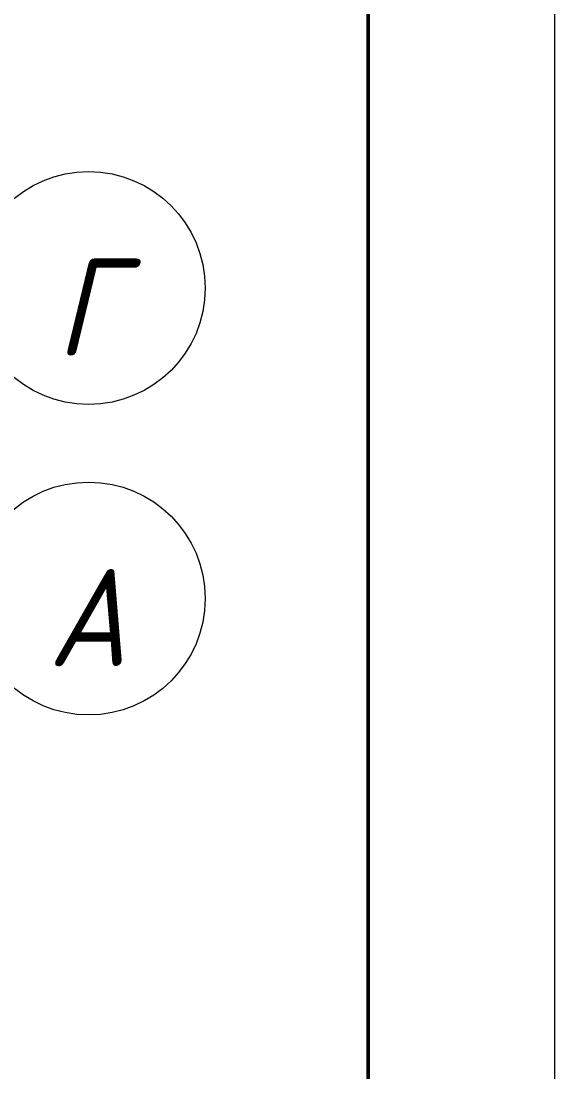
# Model space of a CAD drawing. Header units: millimetres. Extents: x 5993 to 95364, y 87345 to 145529.
# Drawn here: x 50437 to 52003, y 112561 to 115646 of the extents above; entities that cross this region are included whole.
import ezdxf
from ezdxf.enums import TextEntityAlignment as Align

# ---------------------------------------------------------------- set-up
doc = ezdxf.new("R2010")
doc.units = ezdxf.units.MM
doc.layers.add('S-GRID-____-IDEN', color=7, linetype='Continuous', lineweight=9)
doc.styles.add('ISOCPEUR_I', font='isocpeui.ttf', dxfattribs={"height": 300})
doc.styles.get("Standard").update_dxf_attribs({"font": 'arial.ttf'})
doc.styles.add('СПДС', font='isocpeur.ttf', dxfattribs={"width": 0.9})

# ---------------------------------------------------------------- blocks, each defined once
blk = doc.blocks.new('*U61')
at = {"lineweight": 0}
blk.add_lwpolyline([(-415, -5), (5, -5), (5, 292), (-415, 292)], close=True, dxfattribs=at)
at = {"color": 0, "linetype": 'Continuous', "lineweight": 50}
blk.add_lwpolyline([(-395, 287), (0, 287), (0, 0), (-395, 0)], close=True, dxfattribs=at)
at = {"lineweight": 30, "width": 0.9, "flags": 104}
blk.add_attdef('ШАПКА', text='', height=3, dxfattribs=at).set_placement((-135, 281), align=Align.MIDDLE_CENTER)
at = {"style": 'СПДС'}
for tag, height, p in [('ШИФР_ПРОЕКТА', 4, (-60, 50)), ('НАИМЕНОВАНИЕ_ОБЪЕКТА', 2.5, (-85, 25)), ('СТАДИЯ', 4, (-42.5, 20)), ('ЛИСТ_первый', 4, (-27.5, 20)), ('ЛИСТОВ', 4, (-10, 20)), ('НАИМЕНОВАНИЕ_ОБЪЕКТА2', 2.5, (-85, 20)), ('НАИМЕНОВАНИЕ_ЧЕРТЕЖА1', 2.5, (-85, 10)), ('ОРГАНИЗАЦИЯ_РАЗРАБОТЧИК1', 4, (-25, 8.093)), ('НАИМЕНОВАНИЕ_ЧЕРТЕЖА2', 2.5, (-85, 5))]:
    blk.add_attdef(tag, text='', height=height, dxfattribs=at).set_placement(p, align=Align.MIDDLE_CENTER)
for tag, p in [('РАЗРАБОТЧИК', (-163.968, 27.5)), ('РУК.ГРУППЫ', (-163.968, 22.5))]:
    blk.add_attdef(tag, text='', height=2.5, dxfattribs=at).set_placement(p, align=Align.MIDDLE_LEFT)
at = {"style": 'СПДС', "width": 0.9}
for p in [(-129.648, 26.369), (-129.648, 21.369)]:
    blk.add_attdef('ДАТА', p, '', height=2.3, dxfattribs=at)
blk = doc.blocks.new('Ось сетки - Круг_Ø6_00__ISO-2_5_0_9K_-25732049-АР1_План отверстий 2 этажа в осях 1-64_А-ГГ')
at = {"layer": 'S-GRID-____-IDEN'}
blk.add_circle((0, 0), 3, dxfattribs=at)

msp = doc.modelspace()

# ---------------------------------------------------------------- block references
at = {"xscale": 109.5463933164593, "yscale": 109.5463933164593, "zscale": 109.5463933164593}
msp.add_blockref('*U61', (51454.9, 95215.1), dxfattribs=at)
at = {"layer": 'S-GRID-____-IDEN', "xscale": 113.929722309601, "yscale": 113.929722309601, "zscale": 113.929722309601, "rotation": 89.99999999999982}
for p in [(50635.1, 114861.8), (50635.1, 113950.4)]:
    msp.add_blockref('Ось сетки - Круг_Ø6_00__ISO-2_5_0_9K_-25732049-АР1_План отверстий 2 этажа в осях 1-64_А-ГГ', p, dxfattribs=at)

# ---------------------------------------------------------------- texts
at = {"layer": 'S-GRID-____-IDEN', "char_height": 284.824, "attachment_point": 1, "style": 'ISOCPEUR_I'}
for s, insert, width in [('\\fISOCPEUR|b0|i1|c204|p34|;\\W.9;Г', (50539.6, 114948.5), 230.167), ('\\fISOCPEUR|b0|i1|c204|p34|;\\W.9;А', (50516, 114037), 287.709)]:
    msp.add_mtext(s, dxfattribs=dict(at, insert=insert, width=width))

doc.saveas('drawing.dxf')
